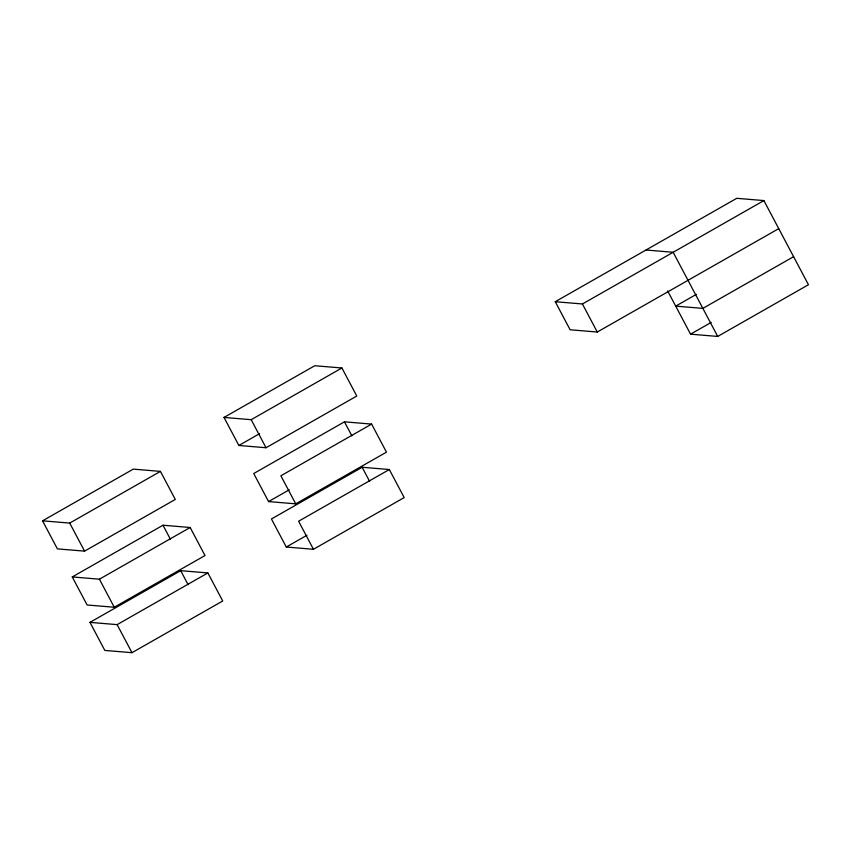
<?xml version="1.0" encoding="UTF-8"?>
<svg xmlns="http://www.w3.org/2000/svg" width="851" height="851" viewBox="0 0 851 851"><rect width="100%" height="100%" fill="white"/><g stroke="black" fill="none" stroke-linecap="round" stroke-linejoin="round"><path stroke-width="1.28" d="M42.55 520.823L133.288 469.124L160.445 471.39L175.295 499.441L84.568 551.14L57.4 548.884L42.55 520.823L69.718 523.088L160.445 471.39M224.015 417.426L314.753 365.728L341.911 367.983L356.771 396.034L266.033 447.743L238.865 445.477L224.015 417.426L251.183 419.692L341.911 367.983M238.865 445.477L259.544 433.702M72.261 576.935L162.988 525.227L190.156 527.492L205.006 555.543L114.268 607.242L87.11 604.987L72.261 576.935L99.418 579.191L190.156 527.492M344.453 421.83L253.726 473.528L268.576 501.579L295.744 503.845L386.471 452.147L371.621 424.096L344.453 421.83L351.878 435.861M778.739 228.632L597.274 332.028L570.117 329.773L555.256 301.711L736.732 198.315L763.89 200.581L808.45 284.734L717.712 336.432L690.555 334.177L667.652 290.925M371.621 424.096L280.883 475.794L295.744 503.845M555.256 301.711L582.424 303.977L763.89 200.581M268.576 501.579L289.244 489.804M89.961 622.368L180.699 570.67L207.867 572.936L222.717 600.987L131.979 652.685L104.822 650.419L89.961 622.368L117.13 624.634L207.867 572.936M362.164 467.273L271.437 518.972L286.287 547.023L313.445 549.289L404.182 497.58L389.332 469.529L362.164 467.273L369.589 481.304M696.373 294.34L675.705 306.126L702.862 308.381L793.6 256.683M389.332 469.529L298.595 521.227L313.445 549.289M286.287 547.023L306.956 535.247M690.555 334.177L711.223 322.391M645.994 250.013L673.162 252.279L717.712 336.432M582.424 303.977L597.274 332.028M251.183 419.692L266.033 447.743M162.988 525.227L170.413 539.257M180.699 570.67L188.124 584.701M69.718 523.088L84.568 551.14M99.418 579.191L114.268 607.242M117.13 624.634L131.979 652.685"/></g></svg>
